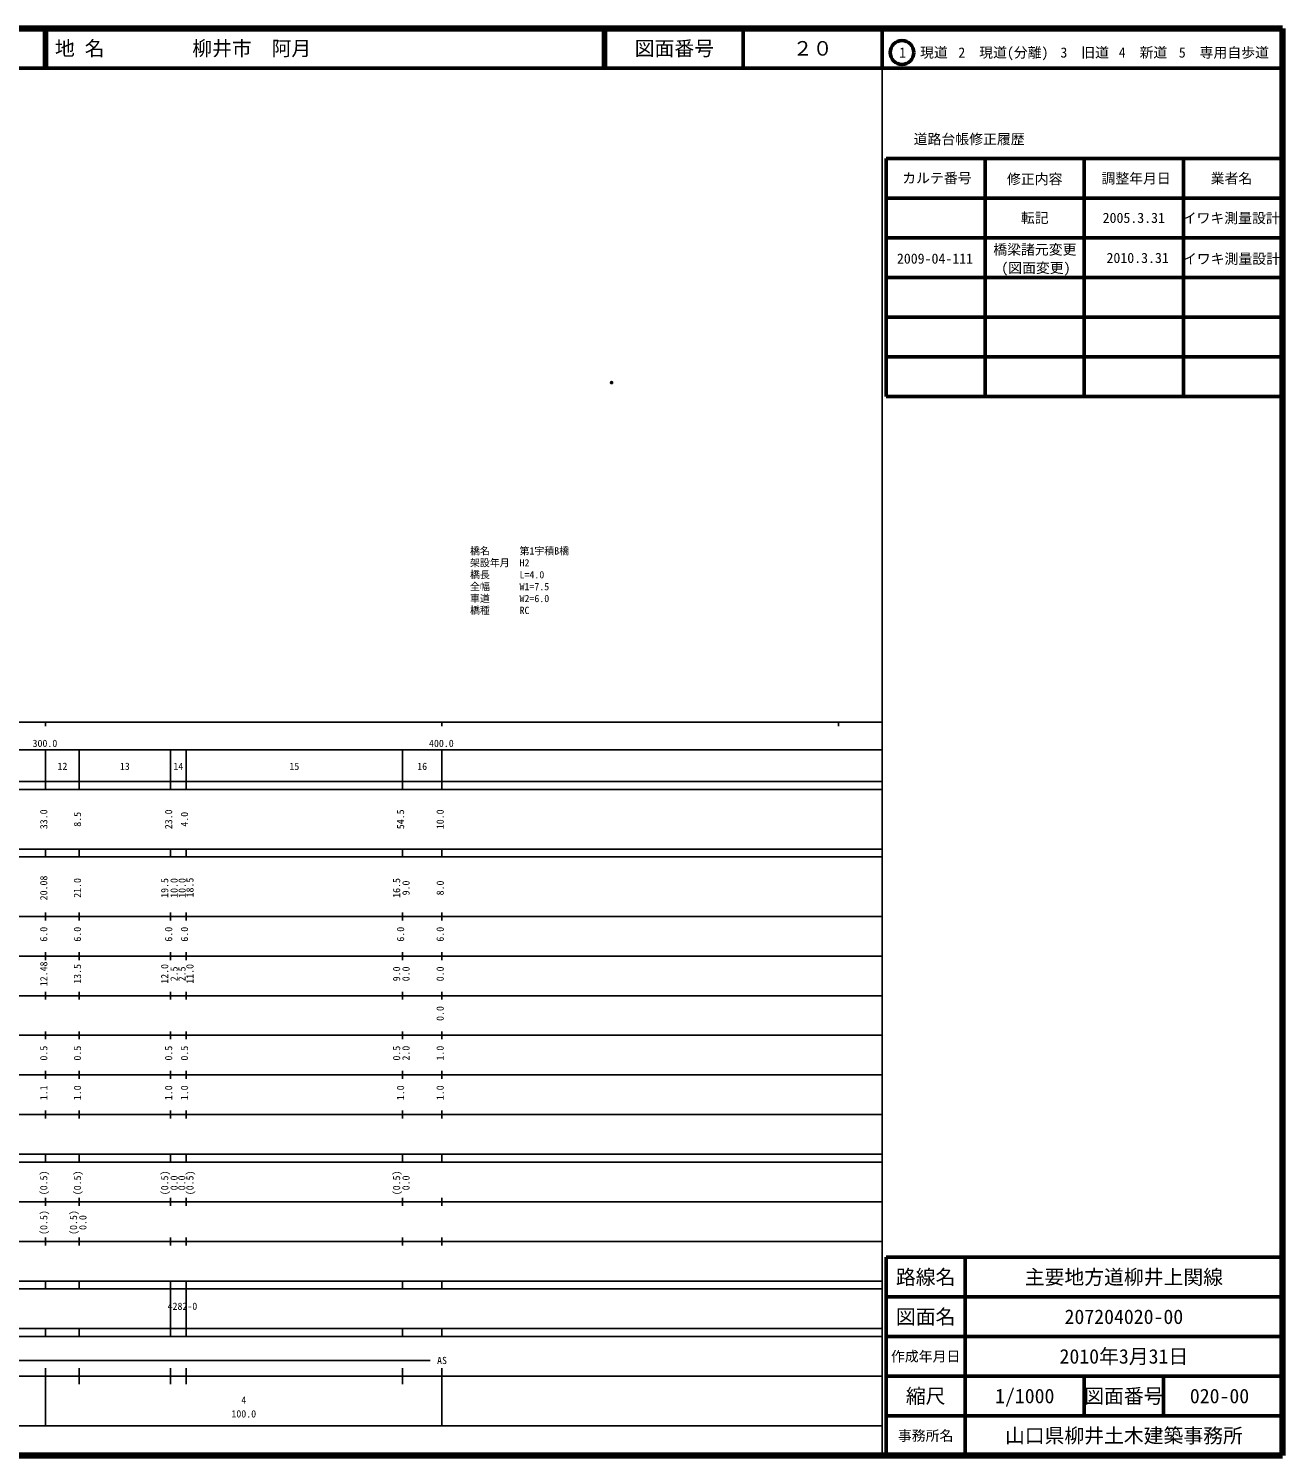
# Model space of a CAD drawing. Units: millimetres on the paper. Extents: x 40 to 680, y 20 to 380.
# Drawn here: x 363.7 to 680, y 20 to 380 of the extents above; entities that cross this region are included whole.
import ezdxf
from ezdxf.enums import TextEntityAlignment as Align

# ---------------------------------------------------------------- set-up
doc = ezdxf.new("R2010")
doc.units = ezdxf.units.MM
doc.header["$PDMODE"] = 32
doc.header["$PDSIZE"] = 0.5
for name, color, linetype in [('M-OTRS', 6, 'Continuous'), ('M-STR-HTXT', 7, 'Continuous'), ('M-TTL-TXT', 7, 'Continuous')]:
    doc.layers.add(name, color=color, linetype=linetype)
for name, color, linetype, lineweight in [('M-TTL', 2, 'Continuous', 140), ('M-TTL-BAND', 7, 'Continuous', 25), ('M-TTL-FRAM', 2, 'Continuous', 50), ('M-TTL-LINE', 7, 'Continuous', 50)]:
    doc.layers.add(name, color=color, linetype=linetype, lineweight=lineweight)
doc.styles.add('ＭＳ ゴシック', font='')
doc.styles.get('ＭＳ ゴシック').set_extended_font_data('MS Gothic')

msp = doc.modelspace()

# ---------------------------------------------------------------- linework, layer by layer
at = {"layer": 'M-OTRS'}
msp.add_point((510.795, 290.659), dxfattribs=at)
at = {"layer": 'M-TTL'}
for p, q in [((680, 380), (40, 380)), ((680, 20), (680, 380)), ((40, 20), (680, 20))]:
    msp.add_line(p, q, dxfattribs=at)
at = {"layer": 'M-TTL-BAND'}
for p, q in [((579, 20), (579, 370)), ((40, 205), (579, 205)), ((368, 205), (368, 204)), ((468, 205), (468, 204)), ((568, 205), (568, 204)), ((68, 198), (579, 198)), ((368, 188), (368, 198)), ((376.5, 188), (376.5, 198)), ((399.5, 188), (399.5, 198)), ((403.5, 188), (403.5, 198)), ((458, 188), (458, 198)), ((468, 188), (468, 198)), ((40, 190), (579, 190)), ((40, 188), (579, 188)), ((40, 173), (579, 173)), ((368, 171), (368, 173)), ((376.5, 171), (376.5, 173)), ((399.5, 171), (399.5, 173)), ((403.5, 171), (403.5, 173)), ((458, 171), (458, 173)), ((468, 171), (468, 173)), ((40, 171), (579, 171)), ((40, 156), (579, 156)), ((368, 155), (368, 157)), ((376.5, 155), (376.5, 157)), ((399.5, 155), (399.5, 157)), ((403.5, 155), (403.5, 157)), ((458, 155), (458, 157)), ((468, 155), (468, 157)), ((46, 146), (579, 146)), ((368, 145), (368, 147)), ((376.5, 145), (376.5, 147)), ((399.5, 145), (399.5, 147)), ((403.5, 145), (403.5, 147)), ((458, 145), (458, 147)), ((468, 145), (468, 147)), ((368, 135), (368, 137)), ((376.5, 135), (376.5, 137)), ((399.5, 135), (399.5, 137)), ((403.5, 135), (403.5, 137)), ((458, 135), (458, 137)), ((468, 135), (468, 137)), ((52, 136), (579, 136)), ((46, 126), (579, 126)), ((368, 125), (368, 127)), ((376.5, 125), (376.5, 127)), ((399.5, 125), (399.5, 127)), ((403.5, 125), (403.5, 127)), ((458, 125), (458, 127)), ((468, 125), (468, 127)), ((52, 116), (579, 116)), ((368, 115), (368, 117)), ((376.5, 115), (376.5, 117)), ((399.5, 115), (399.5, 117)), ((403.5, 115), (403.5, 117)), ((458, 115), (458, 117)), ((468, 115), (468, 117)), ((46, 106), (579, 106)), ((368, 105), (368, 107)), ((376.5, 105), (376.5, 107)), ((399.5, 105), (399.5, 107)), ((403.5, 105), (403.5, 107)), ((458, 105), (458, 107)), ((468, 105), (468, 107)), ((40, 96), (579, 96)), ((40, 94), (579, 94)), ((368, 94), (368, 96)), ((376.5, 94), (376.5, 96)), ((399.5, 94), (399.5, 96)), ((403.5, 94), (403.5, 96)), ((458, 94), (458, 96)), ((468, 94), (468, 96)), ((49, 84), (579, 84)), ((368, 83), (368, 85)), ((376.5, 83), (376.5, 85)), ((399.5, 83), (399.5, 85)), ((403.5, 83), (403.5, 85)), ((458, 83), (458, 85)), ((468, 83), (468, 85)), ((40, 74), (579, 74)), ((368, 73), (368, 75)), ((376.5, 73), (376.5, 75)), ((399.5, 73), (399.5, 75)), ((403.5, 73), (403.5, 75)), ((458, 73), (458, 75)), ((468, 73), (468, 75)), ((40, 64), (579, 64)), ((40, 62), (579, 62)), ((368, 62), (368, 64)), ((376.5, 62), (376.5, 64)), ((399.5, 62), (399.5, 64)), ((399.5, 52), (399.5, 62)), ((403.5, 62), (403.5, 64)), ((403.5, 52), (403.5, 62)), ((458, 62), (458, 64)), ((468, 62), (468, 64)), ((40, 52), (579, 52)), ((368, 50), (368, 52)), ((376.5, 50), (376.5, 52)), ((399.5, 50), (399.5, 52)), ((403.5, 50), (403.5, 52)), ((458, 50), (458, 52)), ((468, 50), (468, 52)), ((40, 50), (579, 50)), ((71, 44), (465, 44)), ((40, 40), (579, 40)), ((368, 27.5), (368, 42)), ((376.5, 38), (376.5, 42)), ((399.5, 38), (399.5, 42)), ((403.5, 38), (403.5, 42)), ((458, 38), (458, 42)), ((468, 27.5), (468, 42)), ((68, 27.5), (579, 27.5))]:
    msp.add_line(p, q, dxfattribs=at)
at = {"layer": 'M-TTL-FRAM'}
for p, q in [((580, 347.197), (580, 287.197)), ((580, 347.197), (680, 347.197)), ((580, 287.197), (680, 287.197)), ((680, 70), (580, 70)), ((580, 70), (580, 20))]:
    msp.add_line(p, q, dxfattribs=at)
at = {"layer": 'M-TTL-LINE'}
for p, q in [((367.75, 380), (367.75, 370)), ((368.25, 380), (368.25, 370)), ((508.747, 380), (508.747, 370)), ((509.247, 380), (509.247, 370)), ((543.997, 380), (543.997, 370)), ((579, 380), (579, 370)), ((40, 370), (680, 370)), ((605, 347.197), (605, 287.197)), ((630, 347.197), (630, 287.197)), ((655, 347.197), (655, 287.197)), ((580, 337.197), (680, 337.197)), ((580, 327.197), (680, 327.197)), ((580, 317.197), (680, 317.197)), ((580, 307.197), (680, 307.197)), ((580, 297.197), (680, 297.197)), ((600, 70), (600, 20)), ((680, 60), (580, 60)), ((680, 50), (580, 50)), ((680, 40), (580, 40)), ((630, 40), (630, 30)), ((650, 40), (650, 30)), ((680, 30), (580, 30))]:
    msp.add_line(p, q, dxfattribs=at)
msp.add_circle((584.031, 373.958), 3, dxfattribs=at)

# ---------------------------------------------------------------- texts
at = {"layer": 'M-STR-HTXT', "style": 'ＭＳ ゴシック'}
for s, p in [('橋名\u3000\u3000\u3000第1宇積B橋', (475.062, 246.742)), ('架設年月\u3000H2', (475.062, 243.742)), ('橋長\u3000\u3000\u3000L=4.0', (475.062, 240.742)), ('全幅\u3000\u3000\u3000W1=7.5', (475.062, 237.742)), ('橋種\u3000\u3000\u3000RC', (475.062, 231.742)), ('車道\u3000\u3000\u3000W2=6.0', (475.062, 234.742))]:
    msp.add_text(s, height=1.833, dxfattribs=at).set_placement(p, align=Align.BOTTOM_LEFT)
at = {"layer": 'M-TTL-BAND', "style": 'ＭＳ ゴシック'}
for s, p in [('300.0', (367.844, 198.195)), ('400.0', (467.844, 198.195)), ('12', (372.25, 192.405)), ('13', (388, 192.405)), ('14', (401.5, 192.405)), ('15', (430.75, 192.405)), ('16', (463, 192.405)), ('4282-0', (402.529, 56.182)), ('AS', (468, 42.5)), ('4', (418, 32.523)), ('100.0', (418, 29.033))]:
    msp.add_text(s, height=1.833, dxfattribs=at).set_placement(p, align=Align.BOTTOM_CENTER)
for s, p in [('33.0', (369, 180.5)), ('8.5', (377.5, 180.5)), ('23.0', (400.5, 180.5)), ('4.0', (404.5, 180.5)), ('54.5', (459, 180.5)), ('10.0', (469, 180.5)), ('20.08', (369, 163.174)), ('18.5', (405.87, 163.285)), ('21.0', (377.5, 163.174)), ('19.5', (399.5, 163.174)), ('10.0', (401.87, 163.174)), ('10.0', (403.907, 163.174)), ('16.5', (458, 163.174)), ('9.0', (460.37, 163.174)), ('8.0', (469, 163.174)), ('6.0', (369, 151.5)), ('6.0', (377.5, 151.5)), ('6.0', (400.5, 151.5)), ('6.0', (404.5, 151.5)), ('6.0', (459, 151.5)), ('6.0', (469, 151.5)), ('12.48', (369, 141.5)), ('13.5', (377.5, 141.5)), ('12.0', (399.5, 141.5)), ('2.5', (401.87, 141.5)), ('2.5', (403.855, 141.5)), ('11.0', (405.87, 141.5)), ('9.0', (458, 141.5)), ('0.0', (460.37, 141.5)), ('0.0', (469, 141.5)), ('0.0', (469, 131.5)), ('0.5', (369, 121.5)), ('0.5', (377.5, 121.5)), ('0.5', (400.5, 121.5)), ('0.5', (404.5, 121.5)), ('0.5', (458, 121.5)), ('2.0', (460.37, 121.5)), ('1.0', (469, 121.5)), ('1.1', (369, 111.5)), ('1.0', (377.5, 111.5)), ('1.0', (400.5, 111.5)), ('1.0', (404.5, 111.5)), ('1.0', (459, 111.5)), ('1.0', (469, 111.5)), ('(0.5)', (369, 88.764)), ('(0.5)', (377.5, 88.764)), ('(0.5)', (399.5, 88.764)), ('0.0', (401.87, 88.764)), ('0.0', (403.814, 88.764)), ('(0.5)', (405.87, 88.764)), ('(0.5)', (458, 88.764)), ('0.0', (460.37, 88.764)), ('(0.5)', (369, 78.764)), ('(0.5)', (376.5, 78.764)), ('0.0', (378.87, 78.764))]:
    msp.add_text(s, height=1.833, rotation=90, dxfattribs=at).set_placement(p, align=Align.BOTTOM_CENTER)
at = {"layer": 'M-TTL-TXT', "style": 'ＭＳ ゴシック'}
for s, p in [('地 名', (370.38, 375)), ('柳井市\u3000阿月', (405.024, 375))]:
    msp.add_text(s, height=3.666, dxfattribs=at).set_placement(p, align=Align.MIDDLE_LEFT)
for s, height, p in [('図面番号', 3.666, (526.622, 375)), ('２０', 3.666, (561.497, 375)), ('1\u3000現道', 2.566, (589.448, 373.958)), ('2\u3000現道(分離)', 2.566, (609.619, 373.958)), ('3\u3000旧道', 2.566, (630.121, 373.958)), ('4\u3000新道', 2.566, (644.824, 373.958)), ('5\u3000専用自歩道', 2.566, (665.228, 373.958)), ('道路台帳修正履歴', 2.566, (600.968, 352.113)), ('カルテ番号', 2.566, (592.839, 342.277)), ('修正内容', 2.566, (617.509, 342.023)), ('調整年月日', 2.566, (643.089, 342.197)), ('業者名', 2.566, (667.134, 342.197)), ('転記', 2.566, (617.5, 332.245)), ('2005.3.31', 2.566, (642.5, 332.245)), ('イワキ測量設計', 2.566, (667.077, 332.189)), ('橋梁諸元変更', 2.566, (617.548, 324.239)), ('2009-04-111', 2.566, (592.352, 321.962)), ('(図面変更)', 2.566, (617.82, 319.624)), ('2010.3.31', 2.566, (643.474, 322.132)), ('イワキ測量設計', 2.566, (667.144, 321.915)), ('路線名', 3.666, (590, 65)), ('路線名', 3.666, (590, 65)), ('主要地方道柳井上関線', 3.666, (640, 65)), ('図面名', 3.666, (590, 55)), ('図面名', 3.666, (590, 55)), ('207204020-00', 3.666, (640, 55)), ('2010年3月31日', 3.666, (640, 45)), ('作成年月日', 2.566, (590, 45)), ('作成年月日', 2.566, (590, 45)), ('縮尺', 3.666, (590, 35)), ('縮尺', 3.666, (590, 35)), ('1/1000', 3.666, (615, 35)), ('図面番号', 3.666, (640, 35)), ('図面番号', 3.666, (640, 35)), ('020-00', 3.666, (664.125, 35)), ('事務所名', 2.566, (590, 25)), ('事務所名', 2.566, (590, 25)), ('山口県柳井土木建築事務所', 3.666, (640, 25))]:
    msp.add_text(s, height=height, dxfattribs=at).set_placement(p, align=Align.MIDDLE_CENTER)

doc.saveas('drawing.dxf')
